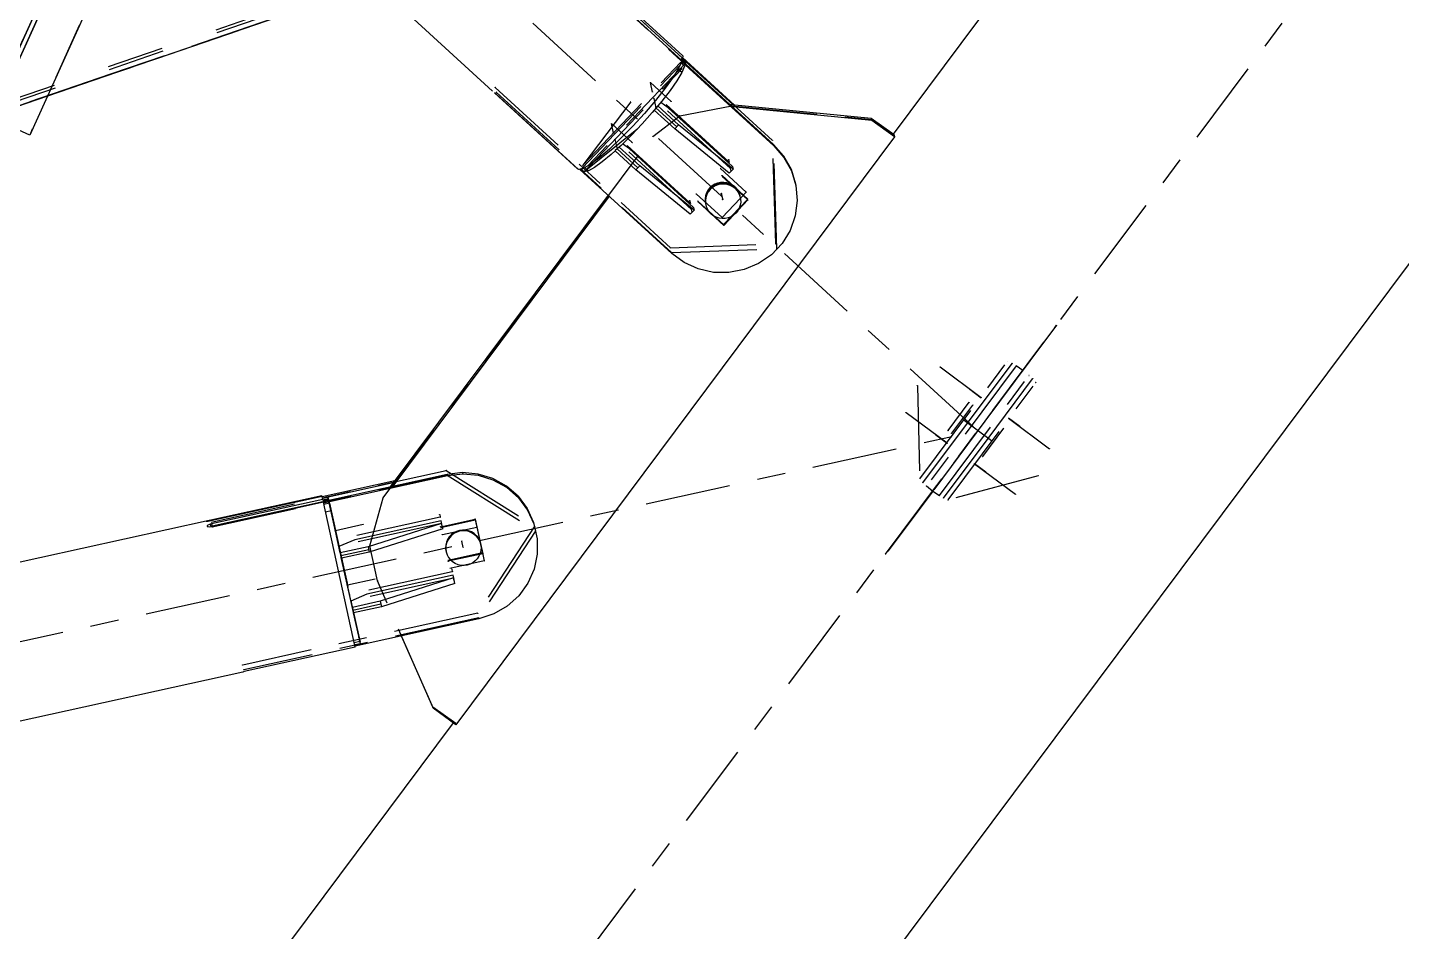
# Model space of a CAD drawing. Header units: millimetres. Extents: x 2368 to 8313, y 7493 to 11698.
# Drawn here: x 3789.18 to 3837.48, y 11214.02 to 11245.83 of the extents above; entities that cross this region are included whole.
import ezdxf

# ---------------------------------------------------------------- set-up
doc = ezdxf.new("R2010")
doc.units = ezdxf.units.MM
for name, pattern in [('XKITLINE00', [0]), ('XKITLINE02', [4, 2, -2]), ('XKITLINE03', [6, 3, -1, 1, -1])]:
    doc.linetypes.add(name, pattern=pattern)

msp = doc.modelspace()

# ---------------------------------------------------------------- linework, layer by layer
at = {"color": 8, "linetype": 'XKITLINE03'}
for p, q in [((3740.5881, 11121.748), (3904.5881, 11341.528)), ((3740.5882, 11121.748), (3904.5882, 11341.528)), ((3740.5881, 11306.7796), (3822.5881, 11231.638)), ((3740.5882, 11306.7796), (3822.5882, 11231.638)), ((3815.3707, 11241.8507), (3809.2092, 11247.4968)), ((3815.3707, 11241.8507), (3809.2092, 11247.4968)), ((3815.4073, 11241.6847), (3809.2458, 11247.3309)), ((3815.4072, 11241.6847), (3809.2458, 11247.3309)), ((3808.6803, 11240.8708), (3812.2853, 11244.6733)), ((3808.6804, 11240.8708), (3812.2853, 11244.6733)), ((3808.7067, 11240.9759), (3812.2312, 11244.6935)), ((3808.7068, 11240.9759), (3812.2313, 11244.6935)), ((3812.3069, 11244.6324), (3812.3081, 11244.57)), ((3812.3069, 11244.6324), (3812.308, 11244.57)), ((3812.3081, 11244.57), (3808.7031, 11240.7675)), ((3812.308, 11244.57), (3808.7031, 11240.7675)), ((3808.7571, 11240.7473), (3812.2816, 11244.4649)), ((3808.7572, 11240.7473), (3812.2816, 11244.4649)), ((3805.6248, 11243.716), (3811.7863, 11238.0699)), ((3805.6248, 11243.716), (3811.7863, 11238.0699)), ((3811.1539, 11243.5526), (3811.0807, 11243.8844)), ((3811.0807, 11243.8844), (3811.8091, 11243.217)), ((3811.1538, 11243.5526), (3811.0807, 11243.8844)), ((3811.0807, 11243.8844), (3811.809, 11243.217)), ((3805.6614, 11243.5501), (3811.8229, 11237.904)), ((3805.6614, 11243.5501), (3811.8228, 11237.904)), ((3810.3865, 11243.209), (3808.7067, 11240.9759)), ((3810.3865, 11243.209), (3808.7068, 11240.9759)), ((3813.8486, 11241.0832), (3811.1538, 11243.5526)), ((3813.8486, 11241.0832), (3811.1539, 11243.5526)), ((3813.8974, 11240.862), (3811.2026, 11243.3313)), ((3811.2026, 11243.3313), (3811.2758, 11242.9994)), ((3813.8973, 11240.862), (3811.2026, 11243.3313)), ((3811.2026, 11243.3313), (3811.2757, 11242.9994)), ((3811.1651, 11241.991), (3812.1123, 11242.7181)), ((3811.1652, 11241.991), (3812.1123, 11242.7181)), ((3811.2757, 11242.9994), (3812.004, 11242.332)), ((3811.2758, 11242.9994), (3812.0041, 11242.332)), ((3812.1123, 11242.7181), (3813.9411, 11243.066)), ((3812.1123, 11242.7181), (3813.9412, 11243.066)), ((3813.9411, 11243.066), (3818.8529, 11242.5891)), ((3813.9412, 11243.066), (3818.8529, 11242.5891)), ((3810.6018, 11242.2318), (3808.7571, 11240.7473)), ((3810.6019, 11242.2318), (3808.7572, 11240.7473)), ((3809.7857, 11242.1095), (3809.7126, 11242.4414)), ((3809.7126, 11242.4414), (3810.4409, 11241.774)), ((3809.7858, 11242.1095), (3809.7127, 11242.4414)), ((3809.7127, 11242.4414), (3810.441, 11241.774)), ((3818.8529, 11242.5891), (3819.6569, 11242.0117)), ((3818.8529, 11242.5891), (3819.657, 11242.0117)), ((3801.6866, 11229.2815), (3811.1651, 11241.991)), ((3801.6867, 11229.2815), (3811.1652, 11241.991)), ((3812.4805, 11239.6402), (3809.7857, 11242.1095)), ((3812.4805, 11239.6402), (3809.7858, 11242.1095)), ((3812.5293, 11239.4189), (3809.8345, 11241.8883)), ((3809.8345, 11241.8883), (3809.9077, 11241.5564)), ((3812.5292, 11239.4189), (3809.8345, 11241.8883)), ((3809.8345, 11241.8883), (3809.9076, 11241.5564)), ((3815.4867, 11238.2117), (3815.3707, 11241.8507)), ((3815.4866, 11238.2117), (3815.3707, 11241.8507)), ((3809.9076, 11241.5564), (3810.6359, 11240.889)), ((3809.9077, 11241.5564), (3810.636, 11240.889)), ((3815.5232, 11238.0458), (3815.4072, 11241.6847)), ((3815.5232, 11238.0458), (3815.4073, 11241.6847)), ((3808.6814, 11240.8084), (3808.6803, 11240.8708)), ((3808.6815, 11240.8084), (3808.6804, 11240.8708)), ((3808.7031, 11240.7675), (3808.6814, 11240.8084)), ((3808.7031, 11240.7675), (3808.6815, 11240.8084)), ((3814.4448, 11240.0362), (3813.5417, 11240.8638)), ((3814.4448, 11240.0362), (3813.5417, 11240.8638)), ((3813.8282, 11241.1754), (3813.8486, 11241.0832)), ((3813.8283, 11241.1754), (3813.8486, 11241.0832)), ((3813.9176, 11240.7698), (3813.8973, 11240.862)), ((3813.9177, 11240.7698), (3813.8974, 11240.862)), ((3814.5, 11239.7855), (3813.5969, 11240.6131)), ((3814.5001, 11239.7855), (3813.597, 11240.6131)), ((3814.5065, 11239.756), (3813.6034, 11240.5836)), ((3814.5066, 11239.756), (3813.6035, 11240.5836)), ((3812.6935, 11239.9691), (3813.5966, 11239.1416)), ((3812.6935, 11239.9691), (3813.5966, 11239.1416)), ((3813.5724, 11239.9879), (3813.6212, 11239.7667)), ((3813.5724, 11239.9879), (3813.6211, 11239.7667)), ((3813.5966, 11239.1416), (3814.4448, 11240.0362)), ((3813.5966, 11239.1416), (3814.4448, 11240.0362)), ((3813.6518, 11238.8908), (3814.5, 11239.7855)), ((3813.6519, 11238.8908), (3814.5001, 11239.7855)), ((3812.4602, 11239.7323), (3812.4805, 11239.6402)), ((3812.4602, 11239.7323), (3812.4805, 11239.6402)), ((3812.5495, 11239.3267), (3812.5292, 11239.4189)), ((3812.5496, 11239.3267), (3812.5293, 11239.4189)), ((3812.7487, 11239.7184), (3813.6518, 11238.8908)), ((3812.7488, 11239.7184), (3813.6519, 11238.8908)), ((3812.7552, 11239.6889), (3813.6583, 11238.8613)), ((3812.7553, 11239.6889), (3813.6584, 11238.8613)), ((3813.6583, 11238.8613), (3814.5065, 11239.756)), ((3813.6584, 11238.8613), (3814.5066, 11239.756)), ((3811.7863, 11238.0699), (3815.4867, 11238.2117)), ((3811.7863, 11238.0699), (3815.4866, 11238.2117)), ((3811.8228, 11237.904), (3815.5232, 11238.0458)), ((3811.8229, 11237.904), (3815.5232, 11238.0458)), ((3819.3478, 11227.2956), (3825.2802, 11235.2457)), ((3819.3479, 11227.2956), (3825.2802, 11235.2457)), ((3825.3559, 11235.3472), (3824.4225, 11234.0964)), ((3825.356, 11235.3472), (3824.4226, 11234.0964)), ((3825.2802, 11235.2457), (3825.3559, 11235.3472)), ((3825.2802, 11235.2457), (3825.356, 11235.3472)), ((3820.5505, 11229.9441), (3823.6319, 11234.0735)), ((3820.5505, 11229.9441), (3823.6319, 11234.0735)), ((3822.2274, 11231.9071), (3823.7943, 11234.0069)), ((3822.2275, 11231.9071), (3823.7944, 11234.0069)), ((3824.4225, 11234.0964), (3822.8349, 11231.9688)), ((3824.4226, 11234.0964), (3822.835, 11231.9688)), ((3823.7943, 11234.0069), (3823.7943, 11234.0069)), ((3823.7944, 11234.0069), (3823.7944, 11234.0069)), ((3823.9396, 11233.9173), (3820.7878, 11229.6936)), ((3823.9396, 11233.9173), (3820.7879, 11229.6936)), ((3821.2366, 11229.3587), (3824.3884, 11233.5824)), ((3821.2367, 11229.3587), (3824.3884, 11233.5824)), ((3822.7053, 11232.7983), (3821.2626, 11233.8748)), ((3821.2626, 11233.8748), (3821.2626, 11233.8748)), ((3822.7053, 11232.7983), (3821.2626, 11233.8748)), ((3821.2626, 11233.8748), (3821.2626, 11233.8748)), ((3824.1729, 11233.7619), (3823.9396, 11233.9173)), ((3824.173, 11233.7619), (3823.9396, 11233.9173)), ((3820.4642, 11233.2228), (3820.5505, 11229.9441)), ((3820.4643, 11233.2228), (3820.5505, 11229.9441)), ((3821.5443, 11229.2025), (3824.6257, 11233.3319)), ((3821.5444, 11229.2025), (3824.6257, 11233.3319)), ((3822.3046, 11233.0973), (3822.7053, 11232.7983)), ((3822.3046, 11233.0973), (3822.7053, 11232.7983)), ((3822.9488, 11231.3689), (3824.5157, 11233.4687)), ((3822.9488, 11231.3689), (3824.5157, 11233.4687)), ((3824.5157, 11233.4687), (3824.5157, 11233.4687)), ((3824.5157, 11233.4687), (3824.5157, 11233.4687)), ((3821.5441, 11231.6435), (3822.2857, 11232.6373)), ((3821.5441, 11231.6435), (3822.2857, 11232.6373)), ((3821.6723, 11231.5478), (3822.4139, 11232.5416)), ((3821.6724, 11231.5478), (3822.4139, 11232.5416)), ((3822.2857, 11232.6373), (3822.2857, 11232.6373)), ((3822.2857, 11232.6373), (3822.2857, 11232.6373)), ((3822.4139, 11232.5416), (3822.4139, 11232.5416)), ((3822.4139, 11232.5416), (3822.4139, 11232.5416)), ((3822.7053, 11232.7983), (3822.7053, 11232.7983)), ((3822.7053, 11232.7983), (3822.7053, 11232.7983)), ((3821.5092, 11231.1954), (3820.0665, 11232.2719)), ((3820.0665, 11232.2719), (3820.0665, 11232.2719)), ((3821.5092, 11231.1954), (3820.0665, 11232.2719)), ((3820.0665, 11232.2719), (3820.0665, 11232.2719)), ((3824.0678, 11231.7816), (3823.667, 11232.0806)), ((3823.667, 11232.0806), (3823.667, 11232.0806)), ((3823.667, 11232.0806), (3825.1097, 11231.0041)), ((3824.0678, 11231.7816), (3823.6671, 11232.0806)), ((3823.6671, 11232.0806), (3823.6671, 11232.0806)), ((3823.6671, 11232.0806), (3825.1097, 11231.0041)), ((3658.5881, 11195.4966), (3822.5881, 11231.638)), ((3658.5882, 11195.4966), (3822.5882, 11231.638)), ((3820.6606, 11229.8073), (3822.2274, 11231.9071)), ((3820.6606, 11229.8073), (3822.2275, 11231.9071)), ((3822.8349, 11231.9688), (3820.9783, 11229.4807)), ((3822.835, 11231.9688), (3820.9784, 11229.4807)), ((3821.5441, 11231.6435), (3821.5441, 11231.6435)), ((3821.5441, 11231.6435), (3821.5441, 11231.6435)), ((3823.069, 11231.2792), (3822.1072, 11231.9968)), ((3823.069, 11231.2792), (3822.1073, 11231.9968)), ((3822.5881, 11231.638), (3822.5882, 11231.638)), ((3822.7623, 11230.7344), (3823.5039, 11231.7282)), ((3822.7623, 11230.7344), (3823.5039, 11231.7282)), ((3823.5039, 11231.7282), (3823.5039, 11231.7282)), ((3823.5039, 11231.7282), (3823.5039, 11231.7282)), ((3821.1085, 11231.4944), (3821.5092, 11231.1954)), ((3821.1085, 11231.4944), (3821.5092, 11231.1954)), ((3821.3819, 11229.269), (3822.9488, 11231.3689)), ((3821.3819, 11229.269), (3822.9488, 11231.3689)), ((3821.5092, 11231.1954), (3821.5092, 11231.1954)), ((3821.5092, 11231.1954), (3821.5092, 11231.1954)), ((3821.6723, 11231.5478), (3821.6723, 11231.5478)), ((3821.6724, 11231.5478), (3821.6724, 11231.5478)), ((3822.7623, 11230.7344), (3822.7623, 11230.7344)), ((3822.7623, 11230.7344), (3822.7623, 11230.7344)), ((3825.1097, 11231.0041), (3825.1097, 11231.0041)), ((3825.1097, 11231.0041), (3825.1097, 11231.0041)), ((3795.6413, 11228.4212), (3803.9031, 11230.2419)), ((3795.6414, 11228.4212), (3803.9031, 11230.2419)), ((3803.9031, 11230.2419), (3807.0154, 11228.2932)), ((3803.9031, 11230.2419), (3807.0155, 11228.2932)), ((3822.8717, 11230.1787), (3822.4709, 11230.4777)), ((3822.4709, 11230.4777), (3822.4709, 11230.4777)), ((3822.4709, 11230.4777), (3823.9136, 11229.4012)), ((3822.8717, 11230.1787), (3822.471, 11230.4777)), ((3822.471, 11230.4777), (3822.471, 11230.4777)), ((3822.471, 11230.4777), (3823.9136, 11229.4012)), ((3795.6779, 11228.2553), (3803.9397, 11230.076)), ((3795.6779, 11228.2553), (3803.9397, 11230.076)), ((3803.9397, 11230.076), (3807.052, 11228.1272)), ((3803.9397, 11230.076), (3807.052, 11228.1272)), ((3820.6606, 11229.8073), (3820.6606, 11229.8073)), ((3820.6606, 11229.8073), (3820.6606, 11229.8073)), ((3820.7878, 11229.6936), (3821.0033, 11229.5141)), ((3820.7879, 11229.6936), (3821.0033, 11229.5141)), ((3824.712, 11230.0532), (3821.5443, 11229.2025)), ((3824.712, 11230.0532), (3821.5444, 11229.2025)), ((3800.2072, 11227.2181), (3799.7453, 11229.3144)), ((3799.7453, 11229.3144), (3800.8342, 11224.3733)), ((3800.2073, 11227.2181), (3799.7453, 11229.3144)), ((3799.7453, 11229.3144), (3800.8342, 11224.3733)), ((3800.8604, 11224.2542), (3799.7466, 11229.3082)), ((3799.7466, 11229.3082), (3799.7549, 11229.2709)), ((3800.8605, 11224.2542), (3799.7467, 11229.3082)), ((3799.7467, 11229.3082), (3799.7549, 11229.2709)), ((3799.7549, 11229.2709), (3799.7694, 11229.2049)), ((3799.7549, 11229.2709), (3799.7694, 11229.2049)), ((3799.7694, 11229.2049), (3800.8832, 11224.1509)), ((3799.7694, 11229.2049), (3800.8832, 11224.1509)), ((3801.218, 11227.586), (3801.6866, 11229.2815)), ((3801.218, 11227.586), (3801.6867, 11229.2815)), ((3820.9783, 11229.4807), (3819.4235, 11227.3971)), ((3820.9784, 11229.4807), (3819.4236, 11227.3971)), ((3821.0033, 11229.5141), (3821.2366, 11229.3587)), ((3821.0033, 11229.5141), (3821.2367, 11229.3587)), ((3821.3819, 11229.269), (3821.3819, 11229.269)), ((3821.3819, 11229.269), (3821.3819, 11229.269)), ((3823.9136, 11229.4012), (3823.9136, 11229.4012)), ((3823.9136, 11229.4012), (3823.9136, 11229.4012)), ((3800.4226, 11226.241), (3799.7956, 11229.0858)), ((3799.7956, 11229.0858), (3800.8845, 11224.1447)), ((3800.4226, 11226.241), (3799.7957, 11229.0858)), ((3799.7957, 11229.0858), (3800.8846, 11224.1447)), ((3803.6722, 11228.6876), (3803.6925, 11228.5955)), ((3803.6722, 11228.6876), (3803.6925, 11228.5955)), ((3800.0061, 11228.1311), (3800.9826, 11228.3463)), ((3800.0061, 11228.1311), (3800.9827, 11228.3463)), ((3803.6925, 11228.5955), (3800.0792, 11227.7992)), ((3803.6925, 11228.5955), (3800.0792, 11227.7992)), ((3803.7412, 11228.3742), (3800.1279, 11227.5779)), ((3803.7413, 11228.3742), (3800.128, 11227.5779)), ((3803.7045, 11228.2624), (3804.9154, 11228.5292)), ((3803.7045, 11228.2624), (3804.9154, 11228.5292)), ((3803.711, 11228.2329), (3804.9219, 11228.4997)), ((3803.711, 11228.2329), (3804.9219, 11228.4997)), ((3803.7616, 11228.282), (3803.7412, 11228.3742)), ((3803.7616, 11228.282), (3803.7413, 11228.3742)), ((3803.7662, 11227.9821), (3804.9772, 11228.249)), ((3803.7663, 11227.9821), (3804.9772, 11228.249)), ((3804.9154, 11228.5292), (3805.1775, 11227.3401)), ((3804.9154, 11228.5292), (3805.1775, 11227.3401)), ((3804.9219, 11228.4997), (3805.184, 11227.3106)), ((3804.9219, 11228.4997), (3805.184, 11227.3106)), ((3804.9772, 11228.249), (3805.2392, 11227.0598)), ((3804.9772, 11228.249), (3805.2393, 11227.0598)), ((3807.0154, 11228.2932), (3805.0105, 11225.2167)), ((3807.0155, 11228.2932), (3805.0106, 11225.2167)), ((3800.0792, 11227.7992), (3800.0061, 11228.1311)), ((3800.0792, 11227.7992), (3800.0061, 11228.1311)), ((3804.4995, 11227.5357), (3804.4507, 11227.757)), ((3804.4995, 11227.5357), (3804.4508, 11227.757)), ((3807.052, 11228.1272), (3805.0471, 11225.0508)), ((3807.052, 11228.1272), (3805.0471, 11225.0508)), ((3800.1279, 11227.5779), (3800.2011, 11227.2461)), ((3800.128, 11227.5779), (3800.2011, 11227.2461)), ((3800.2011, 11227.2461), (3801.1776, 11227.4613)), ((3800.2011, 11227.2461), (3801.1777, 11227.4613)), ((3801.482, 11226.3599), (3801.218, 11227.586)), ((3801.482, 11226.3599), (3801.218, 11227.586)), ((3805.1775, 11227.3401), (3803.9665, 11227.0732)), ((3805.1775, 11227.3401), (3803.9666, 11227.0732)), ((3805.184, 11227.3106), (3803.973, 11227.0437)), ((3805.184, 11227.3106), (3803.9731, 11227.0437)), ((3805.2392, 11227.0598), (3804.0283, 11226.793)), ((3805.2393, 11227.0598), (3804.0283, 11226.793)), ((3804.0949, 11226.7696), (3804.1152, 11226.6774)), ((3804.0949, 11226.7696), (3804.1152, 11226.6774)), ((3800.4287, 11226.213), (3801.4053, 11226.4282)), ((3800.4288, 11226.213), (3801.4053, 11226.4282)), ((3804.1152, 11226.6774), (3800.5019, 11225.8812)), ((3804.1152, 11226.6774), (3800.5019, 11225.8812)), ((3804.1639, 11226.4562), (3800.5506, 11225.6599)), ((3804.164, 11226.4562), (3800.5507, 11225.6599)), ((3803.4307, 11221.9099), (3801.482, 11226.3599)), ((3803.4307, 11221.9099), (3801.482, 11226.3599)), ((3804.1842, 11226.364), (3804.1639, 11226.4562)), ((3804.1843, 11226.364), (3804.164, 11226.4562)), ((3800.5019, 11225.8812), (3800.4287, 11226.213)), ((3800.5019, 11225.8812), (3800.4288, 11226.213)), ((3800.5506, 11225.6599), (3800.6238, 11225.3281)), ((3800.5507, 11225.6599), (3800.6238, 11225.3281)), ((3800.6238, 11225.3281), (3801.6003, 11225.5433)), ((3800.6238, 11225.3281), (3801.6004, 11225.5433)), ((3805.0105, 11225.2167), (3796.7487, 11223.396)), ((3805.0106, 11225.2167), (3796.7488, 11223.396)), ((3805.0471, 11225.0508), (3796.7853, 11223.2301)), ((3805.0471, 11225.0508), (3796.7854, 11223.2301)), ((3800.875, 11224.1882), (3800.8604, 11224.2542)), ((3800.875, 11224.1882), (3800.8605, 11224.2542)), ((3804.2347, 11221.3325), (3803.4307, 11221.9099)), ((3804.2348, 11221.3325), (3803.4307, 11221.9099))]:
    msp.add_line(p, q, dxfattribs=at)
at = {"color": 8, "linetype": 'XKITLINE00'}
for p, q in [((3861.865, 11298.704), (3819.6096, 11242.0767)), ((3812.216, 11244.8236), (3762.2983, 11290.5663)), ((3805.5311, 11243.5874), (3761.5854, 11283.8575)), ((3805.5311, 11243.5873), (3761.5854, 11283.8574)), ((3863.4197, 11271.9269), (3772.0484, 11149.4782)), ((3812.1914, 11244.6568), (3809.2782, 11247.3264)), ((3812.2058, 11244.7493), (3809.2926, 11247.4188)), ((3812.1914, 11244.6568), (3812.0792, 11244.4102)), ((3812.2058, 11244.7493), (3812.1522, 11244.6927)), ((3812.1624, 11244.7035), (3812.1522, 11244.6927)), ((3812.3081, 11244.57), (3812.1624, 11244.7035)), ((3815.4134, 11241.6571), (3812.1762, 11244.6235)), ((3812.3101, 11244.6039), (3812.1805, 11244.7226)), ((3815.4012, 11241.7124), (3812.1904, 11244.6546)), ((3812.2987, 11244.6556), (3812.2015, 11244.7447)), ((3812.2853, 11244.6733), (3812.2042, 11244.7476)), ((3812.216, 11244.8236), (3812.2058, 11244.7493)), ((3814.0396, 11243.0925), (3812.2087, 11244.7703)), ((3812.2853, 11244.6733), (3812.2987, 11244.6556)), ((3812.2987, 11244.6556), (3812.3069, 11244.6324)), ((3813.9858, 11243.0977), (3812.305, 11244.6379)), ((3812.3069, 11244.6324), (3812.3101, 11244.6039)), ((3812.0792, 11244.4102), (3811.8777, 11244.0801)), ((3812.179, 11244.2402), (3812.0056, 11243.9517)), ((3812.179, 11244.2402), (3812.0485, 11244.3598)), ((3812.2816, 11244.4649), (3812.1563, 11244.5797)), ((3812.2816, 11244.4649), (3812.179, 11244.2402)), ((3812.3081, 11244.57), (3812.2978, 11244.5592)), ((3812.3101, 11244.6039), (3812.3081, 11244.57)), ((3811.5996, 11243.6885), (3811.2587, 11243.2551)), ((3811.8777, 11244.0801), (3811.5996, 11243.6885)), ((3812.0056, 11243.9517), (3811.7686, 11243.6114)), ((3808.5141, 11240.8553), (3805.6008, 11243.5248)), ((3805.6429, 11243.4919), (3805.6011, 11243.5261)), ((3808.5561, 11240.8224), (3805.6429, 11243.4919)), ((3811.2587, 11243.2551), (3810.8722, 11242.8015)), ((3811.4781, 11243.2337), (3811.344, 11243.0723)), ((3811.708, 11243.003), (3811.4418, 11243.19)), ((3811.7686, 11243.6114), (3811.4781, 11243.2337)), ((3810.8722, 11242.8015), (3810.4595, 11242.3506)), ((3811.1463, 11242.8344), (3810.7871, 11242.4303)), ((3811.338, 11243.065), (3811.1463, 11242.8344)), ((3811.9357, 11242.2599), (3811.2165, 11242.9189)), ((3811.3442, 11243.0716), (3811.338, 11243.065)), ((3811.344, 11243.0723), (3811.3442, 11243.0716)), ((3812.0725, 11242.4042), (3811.3442, 11243.0716)), ((3813.9658, 11240.9341), (3811.708, 11243.003)), ((3813.9331, 11243.1028), (3813.8837, 11243.103)), ((3813.9331, 11243.1028), (3813.9455, 11243.0463)), ((3818.8448, 11242.626), (3813.9331, 11243.1028)), ((3818.8611, 11242.5522), (3813.9661, 11243.0275)), ((3810.4595, 11242.3506), (3810.0412, 11241.9249)), ((3810.7871, 11242.4303), (3810.4156, 11242.0385)), ((3812.0725, 11242.4042), (3811.9357, 11242.2599)), ((3813.8493, 11240.6976), (3811.9357, 11242.2599)), ((3813.9861, 11240.8419), (3812.0725, 11242.4042)), ((3818.8448, 11242.626), (3818.8611, 11242.5522)), ((3819.6489, 11242.0486), (3818.8448, 11242.626)), ((3819.6651, 11241.9748), (3818.8611, 11242.5522)), ((3819.6651, 11241.9748), (3804.2429, 11221.2956)), ((3810.0412, 11241.9249), (3809.6382, 11241.5458)), ((3810.4156, 11242.0385), (3810.0473, 11241.6752)), ((3810.3399, 11241.56), (3810.1008, 11241.728)), ((3819.6489, 11242.0486), (3819.6651, 11241.9748)), ((3809.6382, 11241.5458), (3809.2709, 11241.2322)), ((3809.6979, 11241.3559), (3809.3819, 11241.0939)), ((3809.8388, 11241.4847), (3809.6979, 11241.3559)), ((3809.8391, 11241.485), (3809.8393, 11241.4842)), ((3809.8455, 11241.4908), (3809.8393, 11241.4842)), ((3810.5676, 11240.8168), (3809.8393, 11241.4842)), ((3810.0473, 11241.6752), (3809.8455, 11241.4908)), ((3810.7044, 11240.9612), (3809.9862, 11241.6193)), ((3812.5977, 11239.4911), (3810.3399, 11241.56)), ((3815.4012, 11241.7124), (3815.4134, 11241.6571)), ((3815.4012, 11241.7124), (3815.7588, 11241.3075)), ((3815.4134, 11241.6571), (3815.7709, 11241.2522)), ((3815.7588, 11241.3075), (3815.7709, 11241.2522)), ((3815.7588, 11241.3075), (3816.0224, 11240.8378)), ((3815.7709, 11241.2522), (3816.0346, 11240.7825)), ((3808.5169, 11240.8583), (3808.5141, 11240.8553)), ((3808.7142, 11240.8608), (3808.5561, 11240.8224)), ((3811.829, 11237.8763), (3808.6019, 11240.8335)), ((3808.7572, 11240.7473), (3808.6503, 11240.8453)), ((3808.9577, 11241), (3808.7142, 11240.8608)), ((3808.9014, 11240.7831), (3808.7572, 11240.7473)), ((3808.9014, 11240.7831), (3808.7773, 11240.8969)), ((3809.1126, 11240.9003), (3808.9014, 11240.7831)), ((3809.2709, 11241.2322), (3808.9577, 11241)), ((3809.3819, 11241.0939), (3809.1126, 11240.9003)), ((3810.7044, 11240.9612), (3810.5676, 11240.8168)), ((3812.4812, 11239.2546), (3810.5676, 11240.8168)), ((3812.618, 11239.3989), (3810.7044, 11240.9612)), ((3813.9861, 11240.8419), (3813.8493, 11240.6976)), ((3813.9658, 11240.9341), (3813.9861, 11240.8419)), ((3816.0224, 11240.8378), (3816.1805, 11240.3236)), ((3816.0346, 11240.7825), (3816.1927, 11240.2683)), ((3813.3419, 11240.3085), (3813.2501, 11240.2519)), ((3813.3484, 11240.279), (3813.2566, 11240.2224)), ((3813.3484, 11240.279), (3813.2566, 11240.2224)), ((3813.4422, 11240.3487), (3813.3419, 11240.3085)), ((3813.4487, 11240.3192), (3813.3484, 11240.279)), ((3813.4487, 11240.3192), (3813.3484, 11240.279)), ((3813.4552, 11240.2897), (3813.3549, 11240.2495)), ((3813.5479, 11240.3712), (3813.4422, 11240.3487)), ((3813.5544, 11240.3417), (3813.4487, 11240.3192)), ((3813.5544, 11240.3417), (3813.4487, 11240.3192)), ((3813.5609, 11240.3122), (3813.4552, 11240.2897)), ((3813.6558, 11240.3754), (3813.5479, 11240.3712)), ((3813.6623, 11240.3459), (3813.5544, 11240.3417)), ((3813.6623, 11240.3459), (3813.5544, 11240.3417)), ((3813.6688, 11240.3164), (3813.5609, 11240.3122)), ((3813.7627, 11240.361), (3813.6558, 11240.3754)), ((3813.7692, 11240.3315), (3813.6623, 11240.3459)), ((3813.7692, 11240.3315), (3813.6623, 11240.3459)), ((3813.7757, 11240.302), (3813.6688, 11240.3164)), ((3813.8653, 11240.3286), (3813.7627, 11240.361)), ((3813.8718, 11240.2991), (3813.7692, 11240.3315)), ((3813.8718, 11240.2991), (3813.7692, 11240.3315)), ((3813.8783, 11240.2696), (3813.7757, 11240.302)), ((3813.9604, 11240.2791), (3813.8653, 11240.3286)), ((3813.9669, 11240.2496), (3813.8718, 11240.2991)), ((3813.9669, 11240.2496), (3813.8718, 11240.2991)), ((3813.9734, 11240.2201), (3813.8783, 11240.2696)), ((3814.0453, 11240.214), (3813.9604, 11240.2791)), ((3816.1805, 11240.3236), (3816.1927, 11240.2683)), ((3816.1927, 11240.2683), (3816.2384, 11239.7322)), ((3809.5906, 11239.9274), (3801.9359, 11229.6634)), ((3809.633, 11239.8887), (3802.0211, 11229.6822)), ((3813.0181, 11239.9014), (3813.0027, 11239.7961)), ((3813.0027, 11239.7961), (3813.006, 11239.69)), ((3813.0246, 11239.8719), (3813.0092, 11239.7666)), ((3813.0246, 11239.8719), (3813.0092, 11239.7666)), ((3813.0311, 11239.8424), (3813.0157, 11239.7371)), ((3813.0518, 11240.0025), (3813.0181, 11239.9014)), ((3813.0583, 11239.973), (3813.0246, 11239.8719)), ((3813.0583, 11239.973), (3813.0246, 11239.8719)), ((3813.0648, 11239.9435), (3813.0311, 11239.8424)), ((3813.1028, 11240.0965), (3813.0518, 11240.0025)), ((3813.1093, 11240.067), (3813.0583, 11239.973)), ((3813.1093, 11240.067), (3813.0583, 11239.973)), ((3813.1158, 11240.0375), (3813.0648, 11239.9435)), ((3813.1696, 11240.1805), (3813.1028, 11240.0965)), ((3813.1761, 11240.151), (3813.1093, 11240.067)), ((3813.1761, 11240.151), (3813.1093, 11240.067)), ((3813.1826, 11240.1215), (3813.1158, 11240.0375)), ((3813.2501, 11240.2519), (3813.1696, 11240.1805)), ((3813.1696, 11240.1805), (3813.1761, 11240.151)), ((3813.2566, 11240.2224), (3813.1761, 11240.151)), ((3813.2566, 11240.2224), (3813.1761, 11240.151)), ((3813.1761, 11240.151), (3813.1826, 11240.1215)), ((3813.2631, 11240.1929), (3813.1826, 11240.1215)), ((3813.3549, 11240.2495), (3813.2631, 11240.1929)), ((3814.0518, 11240.1845), (3813.9669, 11240.2496)), ((3814.0518, 11240.1845), (3813.9669, 11240.2496)), ((3814.0583, 11240.155), (3813.9734, 11240.2201)), ((3814.0453, 11240.214), (3814.0518, 11240.1845)), ((3814.0453, 11240.214), (3814.1173, 11240.1354)), ((3814.0518, 11240.1845), (3814.1238, 11240.1059)), ((3814.0518, 11240.1845), (3814.0583, 11240.155)), ((3814.0518, 11240.1845), (3814.1238, 11240.1059)), ((3814.0583, 11240.155), (3814.1303, 11240.0764)), ((3814.1173, 11240.1354), (3814.1742, 11240.0455)), ((3814.1238, 11240.1059), (3814.1807, 11240.016)), ((3814.1238, 11240.1059), (3814.1807, 11240.016)), ((3814.1303, 11240.0764), (3814.1872, 11239.9865)), ((3814.1742, 11240.0455), (3814.2142, 11239.9472)), ((3814.1807, 11240.016), (3814.2207, 11239.9177)), ((3814.1807, 11240.016), (3814.2207, 11239.9177)), ((3814.1872, 11239.9865), (3814.2272, 11239.8882)), ((3814.2142, 11239.9472), (3814.2207, 11239.9177)), ((3814.2207, 11239.9177), (3814.2272, 11239.8882)), ((3814.2272, 11239.8882), (3814.2493, 11239.7844)), ((3812.618, 11239.3989), (3812.4812, 11239.2546)), ((3812.5977, 11239.4911), (3812.618, 11239.3989)), ((3813.0092, 11239.7666), (3813.0125, 11239.6605)), ((3813.0092, 11239.7666), (3813.0125, 11239.6605)), ((3813.0157, 11239.7371), (3813.019, 11239.631)), ((3813.019, 11239.631), (3813.0411, 11239.5272)), ((3813.0411, 11239.5272), (3813.0812, 11239.4289)), ((3813.0812, 11239.4289), (3813.1381, 11239.339)), ((3813.1381, 11239.339), (3813.2101, 11239.2604)), ((3814.1525, 11239.3779), (3814.0857, 11239.2939)), ((3814.2036, 11239.4719), (3814.1525, 11239.3779)), ((3814.2373, 11239.573), (3814.2036, 11239.4719)), ((3814.2527, 11239.6783), (3814.2373, 11239.573)), ((3814.2493, 11239.7844), (3814.2527, 11239.6783)), ((3816.2384, 11239.7322), (3816.1698, 11239.1976)), ((3813.2949, 11239.1953), (3813.2101, 11239.2604)), ((3813.3901, 11239.1458), (3813.2949, 11239.1953)), ((3813.4927, 11239.1134), (3813.3901, 11239.1458)), ((3813.5995, 11239.099), (3813.4927, 11239.1134)), ((3813.7075, 11239.1032), (3813.5995, 11239.099)), ((3813.8132, 11239.1257), (3813.7075, 11239.1032)), ((3813.9134, 11239.1659), (3813.8132, 11239.1257)), ((3814.0052, 11239.2225), (3813.9134, 11239.1659)), ((3814.0857, 11239.2939), (3814.0052, 11239.2225)), ((3816.1698, 11239.1976), (3815.9898, 11238.6879)), ((3815.9898, 11238.6879), (3815.7062, 11238.2253)), ((3812.2649, 11237.5541), (3811.829, 11237.8763)), ((3815.7062, 11238.2253), (3815.3316, 11237.8301)), ((3812.76, 11237.3285), (3812.2649, 11237.5541)), ((3814.8821, 11237.5195), (3814.3776, 11237.3072)), ((3815.3316, 11237.8301), (3814.8821, 11237.5195)), ((3813.2928, 11237.2096), (3812.76, 11237.3285)), ((3813.84, 11237.2023), (3813.2928, 11237.2096)), ((3814.3776, 11237.3072), (3813.84, 11237.2023)), ((3804.4777, 11230.166), (3803.9336, 11230.1036)), ((3804.4777, 11230.166), (3804.4899, 11230.1107)), ((3805.0222, 11230.1157), (3804.4777, 11230.166)), ((3803.9336, 11230.1036), (3795.6719, 11228.283)), ((3802.0911, 11229.8716), (3799.5416, 11229.3097)), ((3803.9458, 11230.0483), (3799.5903, 11229.0885)), ((3802.0394, 11229.8022), (3799.7491, 11229.2975)), ((3803.9336, 11230.1036), (3803.9458, 11230.0483)), ((3804.4899, 11230.1107), (3803.9458, 11230.0483)), ((3805.0344, 11230.0604), (3804.4899, 11230.1107)), ((3805.5433, 11229.9552), (3805.0222, 11230.1157)), ((3805.5555, 11229.8999), (3805.0344, 11230.0604)), ((3806.0182, 11229.6913), (3805.5433, 11229.9552)), ((3806.0304, 11229.636), (3805.5555, 11229.8999)), ((3806.4263, 11229.3356), (3806.0182, 11229.6913)), ((3799.5329, 11229.3491), (3795.6266, 11228.4882)), ((3799.538, 11229.326), (3795.6317, 11228.4651)), ((3799.5607, 11229.2227), (3795.6545, 11228.3619)), ((3799.5329, 11229.3491), (3799.538, 11229.326)), ((3799.5607, 11229.2227), (3799.538, 11229.326)), ((3799.7467, 11229.3082), (3799.5514, 11229.2651)), ((3799.75, 11229.2932), (3799.5547, 11229.2501)), ((3799.5607, 11229.2227), (3799.5781, 11229.1438)), ((3799.7614, 11229.2415), (3799.5661, 11229.1984)), ((3799.7694, 11229.2049), (3799.5741, 11229.1619)), ((3799.5741, 11229.1619), (3799.5781, 11229.1438)), ((3799.7694, 11229.2049), (3799.7467, 11229.3082)), ((3799.7694, 11229.2049), (3799.7734, 11229.1868)), ((3806.4385, 11229.2803), (3806.0304, 11229.636)), ((3806.4263, 11229.3356), (3806.7496, 11228.9037)), ((3806.4385, 11229.2803), (3806.7618, 11228.8484)), ((3799.5833, 11229.1204), (3795.677, 11228.2596)), ((3800.7064, 11224.024), (3799.5833, 11229.1204)), ((3799.7957, 11229.0858), (3799.6004, 11229.0428)), ((3799.8547, 11228.8183), (3799.6593, 11228.7753)), ((3800.1798, 11227.3427), (3799.7957, 11229.0858)), ((3806.7496, 11228.9037), (3806.974, 11228.4144)), ((3806.7618, 11228.8484), (3806.9862, 11228.3591)), ((3795.5749, 11228.4788), (3681.5409, 11203.3487)), ((3795.4701, 11228.4473), (3795.4628, 11228.4415)), ((3795.4718, 11228.4393), (3795.4628, 11228.4415)), ((3795.4929, 11228.4561), (3795.4701, 11228.4473)), ((3795.4962, 11228.4409), (3795.4718, 11228.4393)), ((3795.5253, 11228.466), (3795.4929, 11228.4561)), ((3795.5336, 11228.4461), (3795.4962, 11228.4409)), ((3795.5041, 11228.2927), (3795.4994, 11228.2756)), ((3795.4994, 11228.2756), (3795.5109, 11228.262)), ((3795.5247, 11228.3118), (3795.5041, 11228.2927)), ((3795.5375, 11228.2533), (3795.5109, 11228.262)), ((3795.559, 11228.3309), (3795.5247, 11228.3118)), ((3795.5749, 11228.4788), (3795.529, 11228.4671)), ((3795.5803, 11228.4545), (3795.5336, 11228.4461)), ((3795.5767, 11228.2504), (3795.5375, 11228.2533)), ((3795.6037, 11228.3481), (3795.559, 11228.3309)), ((3795.6266, 11228.4882), (3795.5749, 11228.4788)), ((3795.6243, 11228.2548), (3795.5767, 11228.2504)), ((3795.6317, 11228.4651), (3795.5803, 11228.4545)), ((3795.6545, 11228.3619), (3795.6037, 11228.3481)), ((3795.6037, 11228.3481), (3795.6243, 11228.2548)), ((3795.677, 11228.2596), (3795.6243, 11228.2548)), ((3795.6266, 11228.4882), (3795.6317, 11228.4651)), ((3795.6545, 11228.3619), (3795.671, 11228.2866)), ((3795.6719, 11228.283), (3795.677, 11228.2596)), ((3803.7202, 11228.4701), (3800.6928, 11227.803)), ((3803.7405, 11228.3779), (3801.1566, 11227.5572)), ((3803.7827, 11228.1861), (3803.7202, 11228.4701)), ((3806.974, 11228.4144), (3806.9862, 11228.3591)), ((3806.9862, 11228.3591), (3807.102, 11227.8339)), ((3800.6928, 11227.803), (3800.1312, 11227.5632)), ((3803.7827, 11228.1861), (3801.1988, 11227.3654)), ((3803.9096, 11227.7175), (3803.8857, 11227.6137)), ((3803.9515, 11227.8157), (3803.9096, 11227.7175)), ((3803.958, 11227.7862), (3803.9161, 11227.688)), ((3804.0099, 11227.9054), (3803.9515, 11227.8157)), ((3804.0164, 11227.8759), (3803.958, 11227.7862)), ((3804.0833, 11227.9839), (3804.0099, 11227.9054)), ((3804.0898, 11227.9544), (3804.0164, 11227.8759)), ((3804.1693, 11228.0488), (3804.0833, 11227.9839)), ((3804.1758, 11228.0193), (3804.0898, 11227.9544)), ((3804.2653, 11228.0981), (3804.1693, 11228.0488)), ((3804.2718, 11228.0686), (3804.1758, 11228.0193)), ((3804.3685, 11228.1303), (3804.2653, 11228.0981)), ((3804.375, 11228.1008), (3804.2718, 11228.0686)), ((3804.4756, 11228.1444), (3804.3685, 11228.1303)), ((3804.3685, 11228.1303), (3804.375, 11228.1008)), ((3804.4821, 11228.115), (3804.375, 11228.1008)), ((3804.5835, 11228.1401), (3804.4756, 11228.1444)), ((3804.59, 11228.1106), (3804.4821, 11228.115)), ((3804.6888, 11228.1174), (3804.5835, 11228.1401)), ((3804.6953, 11228.0879), (3804.59, 11228.1106)), ((3804.7883, 11228.077), (3804.6888, 11228.1174)), ((3804.7948, 11228.0475), (3804.6953, 11228.0879)), ((3804.8791, 11228.0201), (3804.7883, 11228.077)), ((3804.8856, 11227.9906), (3804.7948, 11228.0475)), ((3804.9584, 11227.9486), (3804.8791, 11228.0201)), ((3804.9649, 11227.9191), (3804.8856, 11227.9906)), ((3804.9584, 11227.9486), (3805.0237, 11227.8645)), ((3804.9649, 11227.9191), (3805.0302, 11227.835)), ((3805.0237, 11227.8645), (3805.073, 11227.7704)), ((3805.0302, 11227.835), (3805.0795, 11227.7409)), ((3805.073, 11227.7704), (3805.105, 11227.6692)), ((3805.0795, 11227.7409), (3805.1115, 11227.6397)), ((3807.102, 11227.8339), (3807.104, 11227.2955)), ((3800.1798, 11227.3427), (3800.18, 11227.342)), ((3801.1566, 11227.5572), (3800.18, 11227.342)), ((3800.18, 11227.342), (3800.1819, 11227.3333)), ((3800.643, 11225.2409), (3800.1819, 11227.3333)), ((3801.1988, 11227.3654), (3800.2223, 11227.1502)), ((3801.1566, 11227.5572), (3801.1988, 11227.3654)), ((3803.8857, 11227.6137), (3803.8805, 11227.5076)), ((3803.8805, 11227.5076), (3803.894, 11227.4023)), ((3803.8922, 11227.5842), (3803.887, 11227.4781)), ((3803.887, 11227.4781), (3803.9005, 11227.3728)), ((3803.9161, 11227.688), (3803.8922, 11227.5842)), ((3803.9005, 11227.3728), (3803.9325, 11227.2716)), ((3803.9325, 11227.2716), (3803.9819, 11227.1775)), ((3805.0959, 11227.3245), (3805.0541, 11227.2263)), ((3805.1198, 11227.4283), (3805.0959, 11227.3245)), ((3805.1115, 11227.6397), (3805.125, 11227.5344)), ((3805.125, 11227.5344), (3805.1198, 11227.4283)), ((3807.104, 11227.2955), (3806.9922, 11226.7677)), ((3803.9819, 11227.1775), (3804.0472, 11227.0934)), ((3804.1264, 11227.0218), (3804.0472, 11227.0934)), ((3804.2172, 11226.965), (3804.1264, 11227.0218)), ((3804.3168, 11226.9246), (3804.2172, 11226.965)), ((3804.4221, 11226.9019), (3804.3168, 11226.9246)), ((3804.5299, 11226.8975), (3804.4221, 11226.9019)), ((3804.637, 11226.9116), (3804.5299, 11226.8975)), ((3804.7402, 11226.9438), (3804.637, 11226.9116)), ((3804.8362, 11226.9931), (3804.7402, 11226.9438)), ((3804.9222, 11227.058), (3804.8362, 11226.9931)), ((3804.9956, 11227.1365), (3804.9222, 11227.058)), ((3805.0541, 11227.2263), (3804.9956, 11227.1365)), ((3806.9922, 11226.7677), (3806.7714, 11226.2735)), ((3804.1428, 11226.5521), (3801.1155, 11225.885)), ((3804.1632, 11226.4599), (3801.5792, 11225.6392)), ((3804.2054, 11226.2681), (3801.6215, 11225.4474)), ((3804.2054, 11226.2681), (3804.1428, 11226.5521)), ((3806.7714, 11226.2735), (3806.4514, 11225.8344)), ((3801.1155, 11225.885), (3800.5539, 11225.6452)), ((3806.4514, 11225.8344), (3806.046, 11225.4697)), ((3801.5792, 11225.6392), (3800.6027, 11225.424)), ((3801.6215, 11225.4474), (3800.6449, 11225.2322)), ((3801.5792, 11225.6392), (3801.6215, 11225.4474)), ((3806.046, 11225.4697), (3805.5731, 11225.1953)), ((3800.643, 11225.2409), (3800.6449, 11225.2322)), ((3800.8267, 11224.4072), (3800.6449, 11225.2322)), ((3805.0532, 11225.0231), (3800.6977, 11224.0633)), ((3805.5731, 11225.1953), (3805.0532, 11225.0231)), ((3800.8846, 11224.1447), (3800.8267, 11224.4072)), ((3802.3229, 11224.4214), (3803.4388, 11221.873)), ((3800.7064, 11224.024), (3796.8001, 11223.1631)), ((3800.8673, 11224.2233), (3800.672, 11224.1802)), ((3800.8846, 11224.1447), (3800.6893, 11224.1016)), ((3796.7492, 11223.1499), (3682.7153, 11198.0198)), ((3796.8001, 11223.1631), (3796.7492, 11223.1499)), ((3804.2429, 11221.2956), (3803.4388, 11221.873)), ((3804.1517, 11221.3611), (3758.2779, 11159.8847))]:
    msp.add_line(p, q, dxfattribs=at)
at = {"color": 3, "linetype": 'XKITLINE02'}
for p, q in [((3888.4984, 11277.5323), (3657.4618, 11198.2836)), ((3888.4984, 11277.5323), (3657.4618, 11198.2836)), ((3888.533, 11277.4316), (3657.4963, 11198.1829)), ((3888.5329, 11277.4316), (3657.4963, 11198.1829)), ((3888.5881, 11277.2708), (3657.5514, 11198.0221)), ((3888.5881, 11277.2708), (3657.5514, 11198.0221)), ((3888.5881, 11277.2708), (3657.5515, 11198.0221)), ((3799.4362, 11268.4141), (3787.8027, 11242.7001)), ((3799.582, 11268.3481), (3787.9485, 11242.6341)), ((3800.8939, 11267.7545), (3789.2604, 11242.0406)), ((3789.8814, 11243.4131), (3785.7168, 11241.9846)), ((3789.2604, 11242.0406), (3787.8027, 11242.7001))]:
    msp.add_line(p, q, dxfattribs=at)
at = {"color": 1, "linetype": 'XKITLINE03'}
for p, q in [((3657.5514, 11198.0221), (3888.5881, 11277.2708)), ((3888.5881, 11277.2708), (3657.5515, 11198.0221)), ((3799.4362, 11268.4141), (3787.8027, 11242.7001)), ((3787.8027, 11242.7001), (3799.4362, 11268.414))]:
    msp.add_line(p, q, dxfattribs=at)
at = {"color": 7, "linetype": 'XKITLINE00'}
for p, q in [((3793.2832, 11254.8138), (3787.8027, 11242.7001)), ((3793.4073, 11254.7), (3787.9485, 11242.6341)), ((3794.5246, 11253.6762), (3789.2604, 11242.0405)), ((3801.4093, 11247.3673), (3789.8814, 11243.4131)), ((3789.2604, 11242.0405), (3788.491, 11242.3887))]:
    msp.add_line(p, q, dxfattribs=at)
at = {"color": 8, "linetype": 'XKITLINE00'}
for centre in [(3812.2312, 11244.6935), (3812.2313, 11244.6935), (3812.2853, 11244.6733), (3812.2853, 11244.6733), (3812.3069, 11244.6324), (3812.3069, 11244.6324), (3812.2816, 11244.4649), (3812.2816, 11244.4649), (3812.308, 11244.57), (3812.308, 11244.57), (3812.3081, 11244.57), (3812.3081, 11244.57), (3805.6248, 11243.716), (3805.6248, 11243.716), (3811.0807, 11243.8844), (3811.0807, 11243.8844), (3811.0807, 11243.8844), (3811.0807, 11243.8844), (3805.6614, 11243.5501), (3805.6614, 11243.5501), (3810.3865, 11243.209), (3810.3865, 11243.209), (3811.1538, 11243.5526), (3811.1538, 11243.5526), (3811.1539, 11243.5526), (3811.1539, 11243.5526), (3811.2026, 11243.3313), (3811.2026, 11243.3313), (3811.2026, 11243.3313), (3811.2026, 11243.3313), (3811.809, 11243.217), (3811.8091, 11243.217), (3811.2757, 11242.9994), (3811.2757, 11242.9994), (3811.2758, 11242.9994), (3811.2758, 11242.9994), (3812.1123, 11242.7181), (3812.1123, 11242.7181), (3812.1123, 11242.7181), (3812.1123, 11242.7181), (3813.9411, 11243.066), (3813.9411, 11243.066), (3813.9412, 11243.066), (3813.9412, 11243.066), (3809.7126, 11242.4414), (3809.7126, 11242.4414), (3809.7127, 11242.4414), (3809.7127, 11242.4414), (3810.6018, 11242.2318), (3810.6019, 11242.2318), (3812.004, 11242.332), (3812.0041, 11242.332), (3818.8529, 11242.5891), (3818.8529, 11242.5891), (3818.8529, 11242.5891), (3818.8529, 11242.5891), (3809.7857, 11242.1095), (3809.7857, 11242.1095), (3809.7858, 11242.1095), (3809.7858, 11242.1095), (3809.8345, 11241.8883), (3809.8345, 11241.8883), (3809.8345, 11241.8883), (3809.8345, 11241.8883), (3810.4409, 11241.774), (3810.441, 11241.774), (3811.1651, 11241.991), (3811.1651, 11241.991), (3811.1652, 11241.991), (3811.1652, 11241.991), (3815.3707, 11241.8507), (3815.3707, 11241.8507), (3815.3707, 11241.8507), (3815.3707, 11241.8507), (3819.6569, 11242.0117), (3819.657, 11242.0117), (3809.9076, 11241.5564), (3809.9076, 11241.5564), (3809.9077, 11241.5564), (3809.9077, 11241.5564), (3815.4072, 11241.6847), (3815.4072, 11241.6847), (3815.4073, 11241.6847), (3815.4073, 11241.6847), (3808.6803, 11240.8708), (3808.6803, 11240.8708), (3808.6804, 11240.8708), (3808.6804, 11240.8708), (3808.6814, 11240.8084), (3808.6814, 11240.8084), (3808.6815, 11240.8084), (3808.6815, 11240.8084), (3808.7031, 11240.7675), (3808.7031, 11240.7675), (3808.7031, 11240.7675), (3808.7031, 11240.7675), (3808.7067, 11240.9759), (3808.7067, 11240.9759), (3808.7068, 11240.9759), (3808.7068, 11240.9759), (3808.7571, 11240.7473), (3808.7571, 11240.7473), (3808.7572, 11240.7473), (3808.7572, 11240.7473), (3810.6359, 11240.889), (3810.636, 11240.889), (3813.5417, 11240.8638), (3813.5417, 11240.8638), (3813.8282, 11241.1754), (3813.8283, 11241.1754), (3813.8486, 11241.0832), (3813.8486, 11241.0832), (3813.8486, 11241.0832), (3813.8486, 11241.0832), (3813.8973, 11240.862), (3813.8973, 11240.862), (3813.8974, 11240.862), (3813.8974, 11240.862), (3813.9176, 11240.7698), (3813.9177, 11240.7698), (3813.5969, 11240.6131), (3813.597, 11240.6131), (3813.6034, 11240.5836), (3813.6035, 11240.5836), (3812.6935, 11239.9691), (3812.6935, 11239.9691), (3813.5724, 11239.9879), (3813.5724, 11239.9879), (3814.4448, 11240.0362), (3814.4448, 11240.0362), (3814.4448, 11240.0362), (3814.4448, 11240.0362), (3814.5, 11239.7855), (3814.5, 11239.7855), (3814.5001, 11239.7855), (3814.5001, 11239.7855), (3812.4602, 11239.7323), (3812.4602, 11239.7323), (3812.4805, 11239.6402), (3812.4805, 11239.6402), (3812.4805, 11239.6402), (3812.4805, 11239.6402), (3812.5292, 11239.4189), (3812.5292, 11239.4189), (3812.5293, 11239.4189), (3812.5293, 11239.4189), (3812.5495, 11239.3267), (3812.5496, 11239.3267), (3812.7487, 11239.7184), (3812.7488, 11239.7184), (3812.7552, 11239.6889), (3812.7553, 11239.6889), (3813.6211, 11239.7667), (3813.6212, 11239.7667), (3814.5065, 11239.756), (3814.5065, 11239.756), (3814.5066, 11239.756), (3814.5066, 11239.756), (3813.5966, 11239.1416), (3813.5966, 11239.1416), (3813.5966, 11239.1416), (3813.5966, 11239.1416), (3813.6518, 11238.8908), (3813.6518, 11238.8908), (3813.6519, 11238.8908), (3813.6519, 11238.8908), (3813.6583, 11238.8613), (3813.6583, 11238.8613), (3813.6584, 11238.8613), (3813.6584, 11238.8613), (3811.7863, 11238.0699), (3811.7863, 11238.0699), (3811.7863, 11238.0699), (3811.7863, 11238.0699), (3811.8228, 11237.904), (3811.8228, 11237.904), (3811.8229, 11237.904), (3811.8229, 11237.904), (3815.4866, 11238.2117), (3815.4866, 11238.2117), (3815.4867, 11238.2117), (3815.4867, 11238.2117), (3815.5232, 11238.0458), (3815.5232, 11238.0458), (3815.5232, 11238.0458), (3815.5232, 11238.0458), (3825.2802, 11235.2457), (3825.2802, 11235.2457), (3825.2802, 11235.2457), (3825.2802, 11235.2457), (3825.3559, 11235.3472), (3825.3559, 11235.3472), (3825.356, 11235.3472), (3825.356, 11235.3472), (3823.6319, 11234.0735), (3823.6319, 11234.0735), (3823.7943, 11234.0069), (3823.7943, 11234.0069), (3823.7944, 11234.0069), (3823.7944, 11234.0069), (3824.4225, 11234.0964), (3824.4225, 11234.0964), (3824.4226, 11234.0964), (3824.4226, 11234.0964), (3821.2626, 11233.8748), (3821.2626, 11233.8748), (3821.2626, 11233.8748), (3821.2626, 11233.8748), (3823.9396, 11233.9173), (3823.9396, 11233.9173), (3823.9396, 11233.9173), (3823.9396, 11233.9173), (3824.1729, 11233.7619), (3824.173, 11233.7619), (3824.3884, 11233.5824), (3824.3884, 11233.5824), (3820.4642, 11233.2228), (3820.4643, 11233.2228), (3822.3046, 11233.0973), (3822.3046, 11233.0973), (3824.5157, 11233.4687), (3824.5157, 11233.4687), (3824.5157, 11233.4687), (3824.5157, 11233.4687), (3824.6257, 11233.3319), (3824.6257, 11233.3319), (3822.2857, 11232.6373), (3822.2857, 11232.6373), (3822.2857, 11232.6373), (3822.2857, 11232.6373), (3822.4139, 11232.5416), (3822.4139, 11232.5416), (3822.4139, 11232.5416), (3822.4139, 11232.5416), (3822.7053, 11232.7983), (3822.7053, 11232.7983), (3822.7053, 11232.7983), (3822.7053, 11232.7983), (3822.7053, 11232.7983), (3822.7053, 11232.7983), (3820.0665, 11232.2719), (3820.0665, 11232.2719), (3820.0665, 11232.2719), (3820.0665, 11232.2719), (3823.667, 11232.0806), (3823.667, 11232.0806), (3823.667, 11232.0806), (3823.6671, 11232.0806), (3823.6671, 11232.0806), (3823.6671, 11232.0806), (3821.5441, 11231.6435), (3821.5441, 11231.6435), (3821.5441, 11231.6435), (3821.5441, 11231.6435), (3822.1072, 11231.9968), (3822.1073, 11231.9968), (3822.2274, 11231.9071), (3822.2274, 11231.9071), (3822.2275, 11231.9071), (3822.2275, 11231.9071), (3822.5881, 11231.638), (3822.5881, 11231.638), (3822.5881, 11231.638), (3822.5882, 11231.638), (3822.5882, 11231.638), (3822.8349, 11231.9688), (3822.8349, 11231.9688), (3822.835, 11231.9688), (3822.835, 11231.9688), (3823.5039, 11231.7282), (3823.5039, 11231.7282), (3823.5039, 11231.7282), (3823.5039, 11231.7282), (3824.0678, 11231.7816), (3824.0678, 11231.7816), (3821.1085, 11231.4944), (3821.1085, 11231.4944), (3821.5092, 11231.1954), (3821.5092, 11231.1954), (3821.5092, 11231.1954), (3821.5092, 11231.1954), (3821.5092, 11231.1954), (3821.5092, 11231.1954), (3821.6723, 11231.5478), (3821.6723, 11231.5478), (3821.6724, 11231.5478), (3821.6724, 11231.5478), (3822.9488, 11231.3689), (3822.9488, 11231.3689), (3822.9488, 11231.3689), (3822.9488, 11231.3689), (3823.069, 11231.2792), (3823.069, 11231.2792), (3822.7623, 11230.7344), (3822.7623, 11230.7344), (3822.7623, 11230.7344), (3822.7623, 11230.7344), (3825.1097, 11231.0041), (3825.1097, 11231.0041), (3825.1097, 11231.0041), (3825.1097, 11231.0041), (3803.9031, 11230.2419), (3803.9031, 11230.2419), (3803.9031, 11230.2419), (3803.9031, 11230.2419), (3822.4709, 11230.4777), (3822.4709, 11230.4777), (3822.4709, 11230.4777), (3822.471, 11230.4777), (3822.471, 11230.4777), (3822.471, 11230.4777), (3822.8717, 11230.1787), (3822.8717, 11230.1787), (3803.9397, 11230.076), (3803.9397, 11230.076), (3803.9397, 11230.076), (3803.9397, 11230.076), (3820.5505, 11229.9441), (3820.5505, 11229.9441), (3820.5505, 11229.9441), (3820.5505, 11229.9441), (3820.6606, 11229.8073), (3820.6606, 11229.8073), (3820.6606, 11229.8073), (3820.6606, 11229.8073), (3820.7878, 11229.6936), (3820.7878, 11229.6936), (3820.7879, 11229.6936), (3820.7879, 11229.6936), (3824.712, 11230.0532), (3824.712, 11230.0532), (3799.7453, 11229.3144), (3799.7453, 11229.3144), (3799.7453, 11229.3144), (3799.7453, 11229.3144), (3799.7466, 11229.3082), (3799.7466, 11229.3082), (3799.7467, 11229.3082), (3799.7467, 11229.3082), (3799.7549, 11229.2709), (3799.7549, 11229.2709), (3799.7549, 11229.2709), (3799.7549, 11229.2709), (3799.7694, 11229.2049), (3799.7694, 11229.2049), (3799.7694, 11229.2049), (3799.7694, 11229.2049), (3801.6866, 11229.2815), (3801.6866, 11229.2815), (3801.6867, 11229.2815), (3801.6867, 11229.2815), (3820.9783, 11229.4807), (3820.9783, 11229.4807), (3820.9784, 11229.4807), (3820.9784, 11229.4807), (3821.0033, 11229.5141), (3821.0033, 11229.5141), (3821.0033, 11229.5141), (3821.0033, 11229.5141), (3821.2366, 11229.3587), (3821.2366, 11229.3587), (3821.2367, 11229.3587), (3821.2367, 11229.3587), (3821.3819, 11229.269), (3821.3819, 11229.269), (3821.3819, 11229.269), (3821.3819, 11229.269), (3821.5443, 11229.2025), (3821.5443, 11229.2025), (3821.5444, 11229.2025), (3821.5444, 11229.2025), (3823.9136, 11229.4012), (3823.9136, 11229.4012), (3823.9136, 11229.4012), (3823.9136, 11229.4012), (3799.7956, 11229.0858), (3799.7956, 11229.0858), (3799.7957, 11229.0858), (3799.7957, 11229.0858), (3803.6722, 11228.6876), (3803.6722, 11228.6876), (3795.6413, 11228.4212), (3795.6414, 11228.4212), (3795.6779, 11228.2553), (3795.6779, 11228.2553), (3800.9826, 11228.3463), (3800.9827, 11228.3463), (3803.6925, 11228.5955), (3803.6925, 11228.5955), (3803.6925, 11228.5955), (3803.6925, 11228.5955), (3803.7045, 11228.2624), (3803.7045, 11228.2624), (3803.711, 11228.2329), (3803.711, 11228.2329), (3803.7412, 11228.3742), (3803.7412, 11228.3742), (3803.7413, 11228.3742), (3803.7413, 11228.3742), (3803.7616, 11228.282), (3803.7616, 11228.282), (3804.9154, 11228.5292), (3804.9154, 11228.5292), (3804.9154, 11228.5292), (3804.9154, 11228.5292), (3804.9219, 11228.4997), (3804.9219, 11228.4997), (3804.9219, 11228.4997), (3804.9219, 11228.4997), (3804.9772, 11228.249), (3804.9772, 11228.249), (3804.9772, 11228.249), (3804.9772, 11228.249), (3807.0154, 11228.2932), (3807.0154, 11228.2932), (3807.0155, 11228.2932), (3807.0155, 11228.2932), (3800.0061, 11228.1311), (3800.0061, 11228.1311), (3800.0061, 11228.1311), (3800.0061, 11228.1311), (3800.0792, 11227.7992), (3800.0792, 11227.7992), (3800.0792, 11227.7992), (3800.0792, 11227.7992), (3803.7662, 11227.9821), (3803.7663, 11227.9821), (3804.4507, 11227.757), (3804.4508, 11227.757), (3807.052, 11228.1272), (3807.052, 11228.1272), (3807.052, 11228.1272), (3807.052, 11228.1272), (3800.1279, 11227.5779), (3800.1279, 11227.5779), (3800.128, 11227.5779), (3800.128, 11227.5779), (3800.2011, 11227.2461), (3800.2011, 11227.2461), (3800.2011, 11227.2461), (3800.2011, 11227.2461), (3801.1776, 11227.4613), (3801.1777, 11227.4613), (3801.218, 11227.586), (3801.218, 11227.586), (3801.218, 11227.586), (3801.218, 11227.586), (3804.4995, 11227.5357), (3804.4995, 11227.5357), (3805.1775, 11227.3401), (3805.1775, 11227.3401), (3805.1775, 11227.3401), (3805.1775, 11227.3401), (3805.184, 11227.3106), (3805.184, 11227.3106), (3805.184, 11227.3106), (3805.184, 11227.3106), (3819.3478, 11227.2956), (3819.3479, 11227.2956), (3819.4235, 11227.3971), (3819.4236, 11227.3971), (3800.2072, 11227.2181), (3800.2073, 11227.2181), (3803.9665, 11227.0732), (3803.9666, 11227.0732), (3803.973, 11227.0437), (3803.9731, 11227.0437), (3804.0283, 11226.793), (3804.0283, 11226.793), (3804.0949, 11226.7696), (3804.0949, 11226.7696), (3805.2392, 11227.0598), (3805.2392, 11227.0598), (3805.2393, 11227.0598), (3805.2393, 11227.0598), (3801.4053, 11226.4282), (3801.4053, 11226.4282), (3801.482, 11226.3599), (3801.482, 11226.3599), (3801.482, 11226.3599), (3801.482, 11226.3599), (3804.1152, 11226.6774), (3804.1152, 11226.6774), (3804.1152, 11226.6774), (3804.1152, 11226.6774), (3804.1639, 11226.4562), (3804.1639, 11226.4562), (3804.164, 11226.4562), (3804.164, 11226.4562), (3804.1842, 11226.364), (3804.1843, 11226.364), (3800.4226, 11226.241), (3800.4226, 11226.241), (3800.4287, 11226.213), (3800.4287, 11226.213), (3800.4288, 11226.213), (3800.4288, 11226.213), (3800.5019, 11225.8812), (3800.5019, 11225.8812), (3800.5019, 11225.8812), (3800.5019, 11225.8812), (3800.5506, 11225.6599), (3800.5506, 11225.6599), (3800.5507, 11225.6599), (3800.5507, 11225.6599), (3800.6238, 11225.3281), (3800.6238, 11225.3281), (3800.6238, 11225.3281), (3800.6238, 11225.3281), (3801.6003, 11225.5433), (3801.6004, 11225.5433), (3805.0105, 11225.2167), (3805.0105, 11225.2167), (3805.0106, 11225.2167), (3805.0106, 11225.2167), (3805.0471, 11225.0508), (3805.0471, 11225.0508), (3805.0471, 11225.0508), (3805.0471, 11225.0508), (3800.8342, 11224.3733), (3800.8342, 11224.3733), (3800.8604, 11224.2542), (3800.8604, 11224.2542), (3800.8605, 11224.2542), (3800.8605, 11224.2542), (3800.875, 11224.1882), (3800.875, 11224.1882), (3800.8832, 11224.1509), (3800.8832, 11224.1509), (3800.8845, 11224.1447), (3800.8846, 11224.1447), (3796.7487, 11223.396), (3796.7488, 11223.396), (3796.7853, 11223.2301), (3796.7854, 11223.2301), (3803.4307, 11221.9099), (3803.4307, 11221.9099), (3803.4307, 11221.9099), (3803.4307, 11221.9099), (3804.2347, 11221.3325), (3804.2348, 11221.3325)]:
    msp.add_circle(centre, 0.004, dxfattribs=at)

doc.saveas('drawing.dxf')
